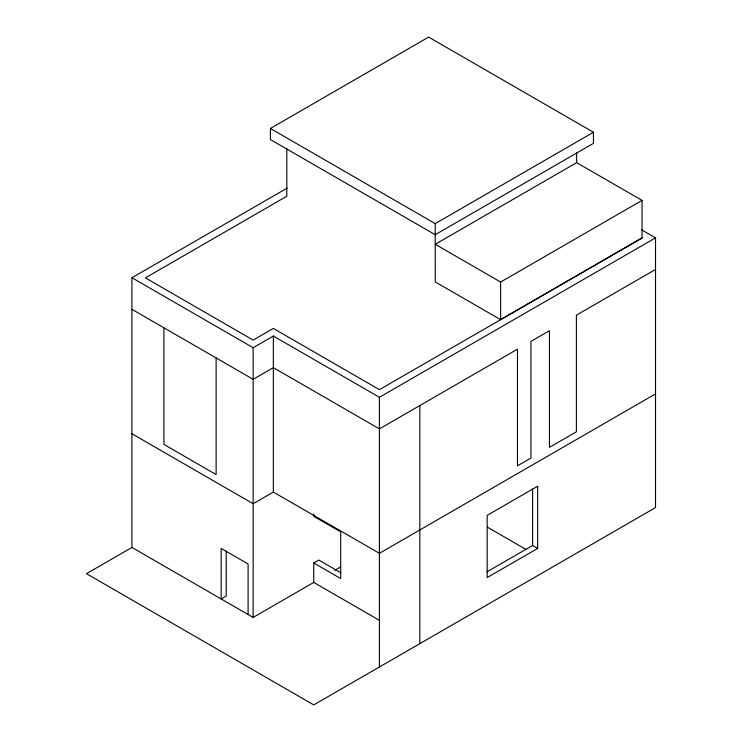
<?xml version="1.0" encoding="UTF-8"?>
<svg xmlns="http://www.w3.org/2000/svg" width="742" height="742" viewBox="0 0 742 742"><rect width="100%" height="100%" fill="white"/><g stroke="black" fill="none" stroke-linecap="round" stroke-linejoin="round"><path stroke-width="1.11" d="M270.394 128.468L428.644 37.1L593.461 132.261L593.461 143.345L435.211 234.713L270.394 139.561L270.394 128.468L435.211 223.62L435.248 281.923L500.637 319.681L642.053 237.876M379.756 620.535L313.755 582.433L253.152 617.418L131.937 547.438L131.937 277.731L287.098 188.143M435.211 223.62L593.461 132.261M131.937 277.731L253.152 347.71L273.353 336.043L379.422 397.285L655.52 237.876L655.52 507.584L313.755 704.9L86.48 573.677L131.937 547.438M642.053 200.396L576.664 162.646L435.248 244.285L500.637 282.043L642.053 200.396L642.053 238.034L379.422 389.661L273.353 328.428L253.152 340.086L145.404 277.879L286.82 196.231L286.82 148.428M655.52 269.485L576.395 315.165L576.395 431.807L549.46 447.361L549.46 330.719L530.938 341.413L530.938 458.055L517.471 465.828L517.471 349.185L379.422 428.895L273.353 367.652L253.152 379.32L131.937 309.34M655.52 393.9L379.422 553.309L273.353 492.076L253.152 503.735L131.937 433.755M313.755 582.433L313.755 562.992L318.81 560.071L340.754 572.75M334.763 570.301L340.745 566.851M487.067 571.794L532.617 545.491L537.672 548.412L537.672 486.205L487.169 515.365L487.169 577.573L537.672 548.412M641.505 229.779L655.52 237.876M487.448 527.191L526.449 549.711M313.755 562.992L340.699 578.537L340.699 531.884L313.755 516.33L313.755 514.067M576.664 152.435L576.664 162.646M532.617 489.043L532.617 545.491M500.637 282.043L500.637 319.681M419.824 405.559L419.824 643.666M379.422 397.285L379.422 666.993M273.353 336.043L273.353 492.076M253.152 347.71L253.152 617.418M248.097 614.506L248.097 563.957L221.162 548.412L221.162 598.952L226.217 596.039L226.217 551.241M216.117 357.932L216.117 474.574L163.926 444.449L163.926 327.806"/></g></svg>
